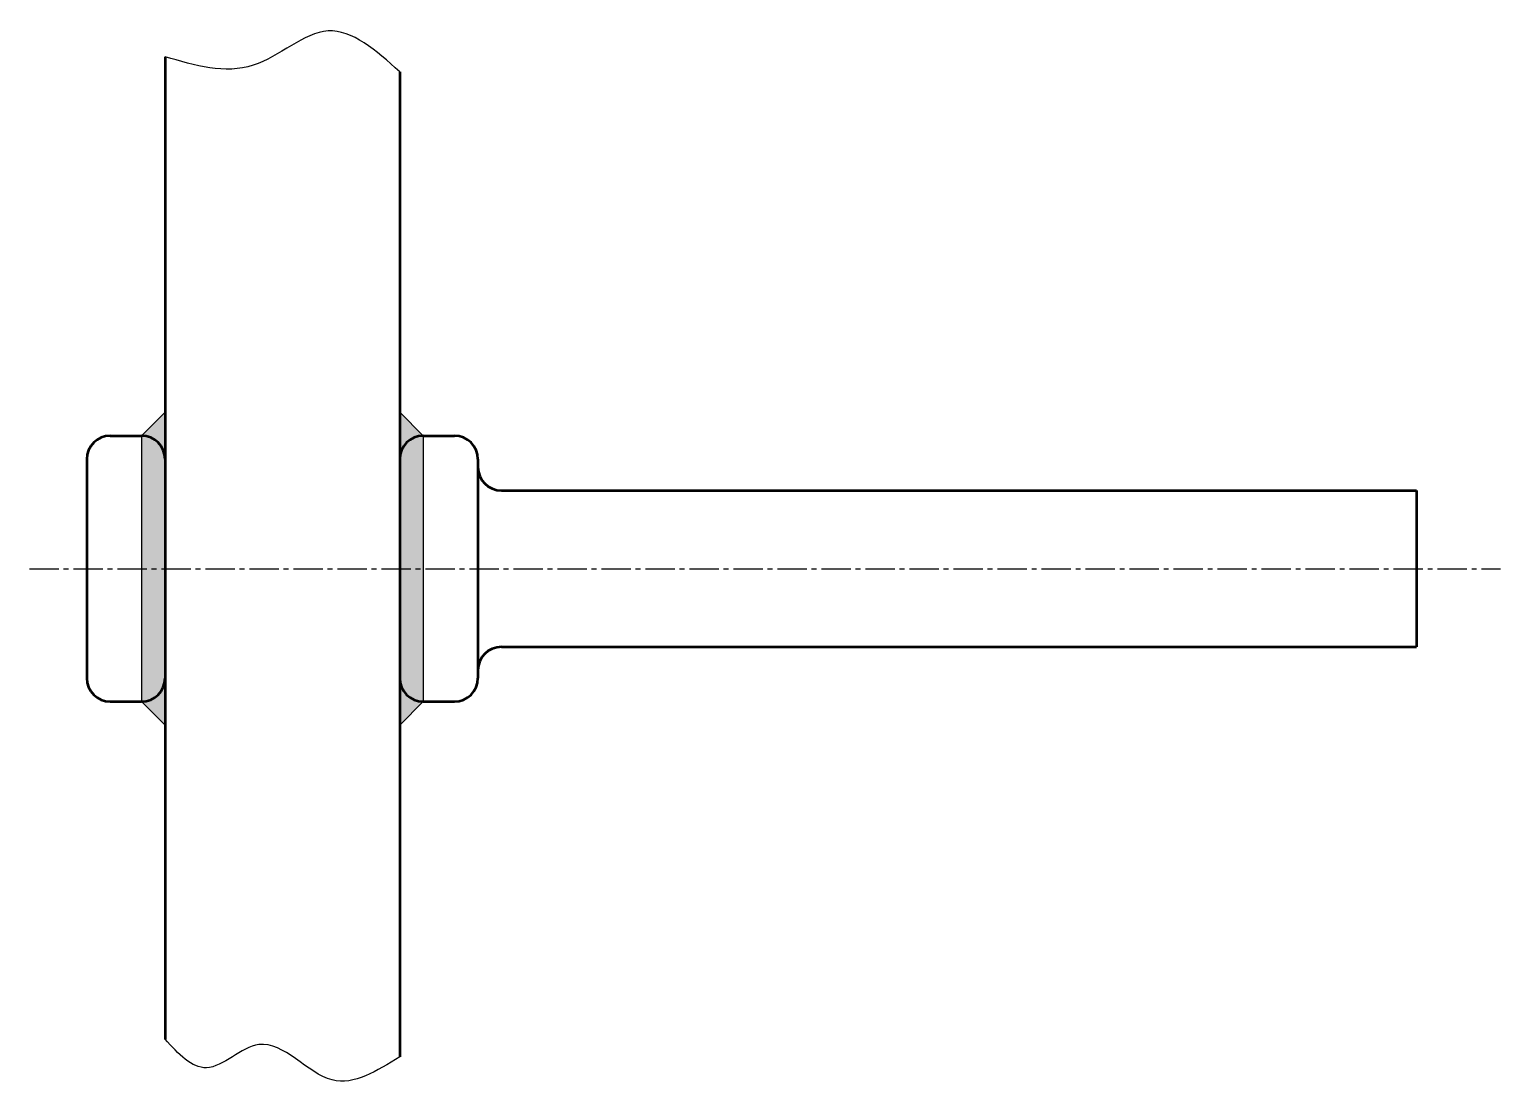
# Model space of a CAD drawing. Header units: inches. Extents: x 33.9 to 71.5, y 20.6 to 47.6.
import ezdxf

# ---------------------------------------------------------------- set-up
doc = ezdxf.new("R2010")
doc.units = ezdxf.units.IN
doc.header["$MEASUREMENT"] = 0
doc.linetypes.add('CENTER2', pattern=[1.125, 0.75, -0.125, 0.125, -0.125])
doc.layers.add('ПОСТРОЕНИЯ', color=7, linetype='Continuous')
doc.layers.add('ШТРИХОВКА', color=7, linetype='Continuous')

msp = doc.modelspace()

# ---------------------------------------------------------------- hatches: boundary and pattern name
at = {"layer": 'ШТРИХОВКА'}
h = msp.add_hatch(color=256, dxfattribs=at)
h.paths.add_polyline_path([(43.975, 37.216, 0.414214), (43.375, 36.616), (43.375, 37.816)])
h.paths.add_polyline_path([(37.375, 36.616, 0.414214), (36.775, 37.216), (37.375, 37.816)])
h.paths.add_polyline_path([(43.375, 31.016, 0.414214), (43.975, 30.416), (43.375, 29.816)])
h.paths.add_polyline_path([(37.375, 31.016), (37.375, 29.816), (36.775, 30.416, 0.414214)])
h = msp.add_hatch(color=256, dxfattribs=at)
h.paths.add_polyline_path([(43.375, 36.616, -0.414214), (43.975, 37.216), (43.975, 33.816), (43.375, 33.816)])
h.paths.add_polyline_path([(43.375, 33.816), (43.975, 33.816), (43.975, 30.416, -0.414214), (43.375, 31.016)])
h.paths.add_polyline_path([(36.775, 37.216, -0.414214), (37.375, 36.616), (37.375, 33.816), (36.775, 33.816)])
h.paths.add_polyline_path([(36.775, 33.816), (37.375, 33.816), (37.375, 31.016, -0.414214), (36.775, 30.416)])

# ---------------------------------------------------------------- linework, layer by layer
at = {"linetype": 'Continuous', "lineweight": 50}
for p, q in [((37.375, 46.912), (37.375, 21.779)), ((43.375, 46.528), (43.375, 21.332)), ((35.975, 37.216), (36.775, 37.216)), ((43.975, 37.216), (44.775, 37.216)), ((35.375, 36.616), (35.375, 31.016)), ((45.375, 36.616), (45.375, 31.016)), ((45.975, 35.816), (69.375, 35.816)), ((69.375, 35.816), (69.375, 31.816)), ((45.975, 31.816), (69.375, 31.816)), ((35.975, 30.416), (36.775, 30.416)), ((43.975, 30.416), (44.775, 30.416))]:
    msp.add_line(p, q, dxfattribs=at)
for p, q in [((36.775, 37.216), (37.375, 37.816)), ((43.975, 37.216), (43.375, 37.816)), ((36.775, 37.216), (36.775, 30.416)), ((43.975, 37.216), (43.975, 30.416)), ((36.775, 30.416), (37.375, 29.816)), ((43.975, 30.416), (43.375, 29.816))]:
    msp.add_line(p, q)
for centre, start, end in [((35.975, 36.616), 90, 180), ((36.775, 36.616), 0, 90), ((43.975, 36.616), 90, 180), ((44.775, 36.616), 0, 90), ((45.975, 36.416), 180, 270), ((45.975, 31.216), 90, 180), ((35.975, 31.016), 180, 270), ((36.775, 31.016), 270, 0), ((43.975, 31.016), 180, 270), ((44.775, 31.016), 270, 0)]:
    msp.add_arc(centre, 0.6, start, end, dxfattribs=at)
for points in [[(43.375, 46.528), (41.544, 47.57), (39.627, 46.692), (37.375, 46.912)], [(43.375, 21.332), (41.648, 20.738), (39.775, 21.642), (38.433, 21.049), (37.375, 21.779)]]:
    msp.add_spline(points, degree=3)
at = {"layer": 'ПОСТРОЕНИЯ', "linetype": 'CENTER2'}
msp.add_line((33.907, 33.816), (71.521, 33.816), dxfattribs=at)

doc.saveas('drawing.dxf')
